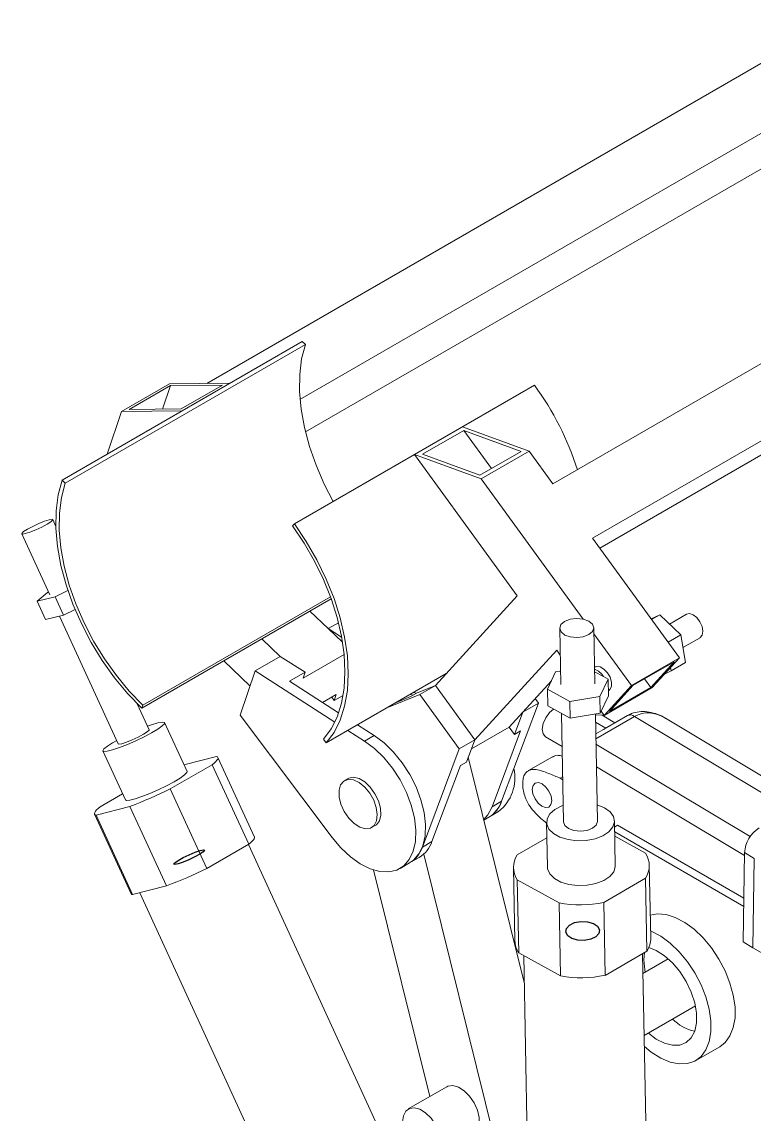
# Model space of a CAD drawing. Header units: millimetres. Extents: x 0 to 1189, y 0 to 841.
# Drawn here: x 719.42 to 740.98, y 734.21 to 766.36 of the extents above; entities that cross this region are included whole.
import ezdxf

# ---------------------------------------------------------------- set-up
doc = ezdxf.new("R2010")
doc.units = ezdxf.units.MM

msp = doc.modelspace()

# ---------------------------------------------------------------- linework, layer by layer
at = {"color": 7, "linetype": 'Continuous', "lineweight": 15}
for p, q in [((724.869, 755.721), (743.301, 766.362)), ((727.607, 755.243), (743.074, 764.172)), ((754.856, 764.193), (735.057, 752.764)), ((727.766, 754.29), (743.244, 763.225)), ((756.02, 762.594), (736.221, 751.164)), ((755.217, 761.714), (736.434, 750.871)), ((720.6, 752.87), (727.671, 756.952)), ((727.671, 756.952), (727.765, 756.862)), ((720.694, 752.78), (727.765, 756.862)), ((723.766, 755.712), (722.352, 754.895)), ((722.576, 754.954), (723.792, 755.656)), ((723.792, 755.656), (723.557, 754.962)), ((725.55, 755.727), (723.766, 755.712)), ((723.792, 755.656), (725.326, 755.669)), ((725.326, 755.669), (724.11, 754.967)), ((724.135, 754.911), (725.55, 755.727)), ((727.442, 751.585), (734.513, 755.667)), ((724.11, 754.967), (722.576, 754.954)), ((722.352, 754.895), (721.925, 753.635)), ((724.135, 754.911), (722.352, 754.895)), ((730.977, 753.626), (732.392, 754.443)), ((732.43, 754.335), (731.214, 753.633)), ((732.392, 754.443), (734.359, 753.723)), ((734.122, 753.717), (732.43, 754.335)), ((732.43, 754.335), (733.248, 753.212)), ((732.906, 753.015), (734.122, 753.717)), ((734.359, 753.723), (732.945, 752.907)), ((734.359, 753.723), (735.057, 752.764)), ((730.977, 753.626), (734.003, 749.467)), ((730.977, 753.626), (732.945, 752.907)), ((731.214, 753.633), (732.906, 753.015)), ((720.6, 752.87), (720.694, 752.78)), ((732.945, 752.907), (735.946, 748.783)), ((720.42, 751.505), (720.326, 751.711)), ((727.442, 751.585), (727.386, 751.524)), ((719.417, 751.294), (720.245, 749.492)), ((736.221, 751.164), (738.782, 747.645)), ((720.169, 749.565), (719.868, 749.306)), ((720.204, 749.581), (720.169, 749.565)), ((720.398, 749.442), (720.776, 749.621)), ((719.868, 749.306), (720.398, 749.442)), ((719.868, 749.306), (720.117, 748.766)), ((720.398, 749.442), (720.646, 748.901)), ((722.953, 746.157), (728.526, 749.374)), ((722.983, 746.247), (728.504, 749.435)), ((734.003, 749.467), (731.593, 746.827)), ((720.117, 748.766), (720.646, 748.901)), ((720.53, 748.871), (722.257, 745.109)), ((720.646, 748.901), (720.985, 749.062)), ((727.902, 749.014), (728.44, 748.501)), ((737.949, 748.789), (738.199, 748.907)), ((738.199, 748.907), (737.962, 748.771)), ((738.199, 748.907), (738.821, 748.319)), ((738.987, 748.926), (738.485, 748.636)), ((728.74, 748.674), (728.44, 748.501)), ((735.256, 748.509), (735.288, 746.858)), ((736.288, 746.878), (736.256, 748.529)), ((726.488, 748.198), (727.026, 747.684)), ((728.44, 748.501), (728.833, 748.249)), ((728.44, 748.501), (728.858, 748.101)), ((736.259, 748.352), (737.367, 746.829)), ((738.821, 748.319), (738.448, 748.104)), ((738.821, 748.319), (738.961, 747.502)), ((738.885, 747.943), (739.387, 748.233)), ((732.757, 745.227), (735.167, 747.868)), ((735.167, 747.868), (735.271, 747.725)), ((726.135, 746.817), (725.367, 747.55)), ((726.283, 747.256), (727.026, 747.684)), ((727.026, 747.684), (727.757, 747.216)), ((727.698, 747.043), (728.905, 747.74)), ((738.782, 747.645), (737.367, 746.829)), ((737.978, 746.765), (738.782, 747.645)), ((725.844, 745.957), (726.283, 747.256)), ((726.283, 747.256), (728.633, 745.752)), ((735.135, 747.227), (734.896, 746.721)), ((735.28, 747.251), (735.135, 747.227)), ((735.272, 747.25), (735.28, 747.259)), ((736.3, 747.375), (736.278, 747.362)), ((736.541, 747.091), (736.281, 747.234)), ((738.626, 747.526), (737.41, 746.824)), ((737.935, 746.769), (738.626, 747.526)), ((738.537, 747.257), (738.343, 747.165)), ((738.519, 747.358), (738.537, 747.257)), ((738.961, 747.502), (738.537, 747.257)), ((727.757, 747.216), (727.297, 746.951)), ((727.297, 746.951), (728.745, 746.024)), ((727.698, 747.043), (727.757, 747.216)), ((728.379, 745.138), (731.915, 747.179)), ((734.171, 746.044), (735.01, 746.962)), ((736.441, 746.508), (736.68, 747.014)), ((736.68, 747.014), (736.541, 747.091)), ((736.68, 747.014), (736.69, 746.519)), ((737.752, 747.021), (737.935, 746.769)), ((731.036, 746.601), (730.859, 746.499)), ((730.949, 746.621), (731.042, 746.603)), ((731.593, 746.827), (731.036, 746.601)), ((731.134, 746.562), (731.593, 746.827)), ((732.757, 745.227), (731.593, 746.827)), ((734.896, 746.721), (735.549, 746.361)), ((734.896, 746.721), (734.906, 746.226)), ((737.367, 746.829), (736.564, 745.948)), ((736.564, 745.948), (737.978, 746.765)), ((736.687, 746.674), (736.7, 746.682)), ((737.41, 746.824), (736.719, 746.067)), ((736.719, 746.067), (737.935, 746.769)), ((723.166, 745.526), (722.815, 746.292)), ((728.27, 746.328), (728.673, 746.56)), ((728.614, 746.387), (728.541, 746.484)), ((728.673, 746.56), (728.614, 746.387)), ((728.614, 746.387), (728.875, 746.537)), ((731.134, 746.562), (730.164, 746.168)), ((730.859, 746.499), (730.447, 746.331)), ((730.529, 746.379), (730.533, 746.366)), ((730.85, 746.564), (730.942, 746.547)), ((732.298, 744.962), (731.134, 746.562)), ((733.545, 743.42), (734.631, 746.309)), ((734.631, 746.309), (734.171, 746.044)), ((734.631, 746.309), (734.535, 746.442)), ((735.549, 746.361), (736.441, 746.508)), ((735.549, 746.361), (735.559, 745.866)), ((736.441, 746.508), (736.451, 746.013)), ((736.451, 746.013), (736.69, 746.519)), ((722.983, 746.247), (722.953, 746.157)), ((728.553, 742.356), (725.844, 745.957)), ((733.77, 745.604), (734.171, 746.044)), ((733.925, 745.39), (734.171, 746.044)), ((734.906, 746.226), (735.559, 745.866)), ((735.305, 746.006), (735.368, 742.811)), ((735.559, 745.866), (736.451, 746.013)), ((736.368, 742.831), (736.305, 745.989)), ((736.505, 745.954), (736.306, 745.962)), ((736.477, 746.068), (736.564, 745.948)), ((736.505, 745.954), (736.883, 745.728)), ((737.254, 745.942), (736.639, 745.587)), ((724.283, 744.293), (723.62, 745.735)), ((729.299, 745.669), (729.794, 745.353)), ((736.31, 745.751), (736.617, 745.567)), ((741.394, 744.054), (738.371, 745.862)), ((729.017, 745.506), (729.511, 745.189)), ((729.511, 745.189), (729.794, 745.353)), ((732.657, 744.961), (733.77, 745.604)), ((734.102, 745.492), (733.262, 743.257)), ((733.925, 745.39), (733.77, 745.604)), ((733.925, 745.39), (734.102, 745.492)), ((734.839, 745.318), (735.324, 745.028)), ((736.527, 745.523), (736.317, 745.401)), ((728.298, 745.25), (728.379, 745.138)), ((732.298, 744.962), (732.757, 745.227)), ((732.511, 744.573), (732.757, 745.227)), ((721.803, 744.9), (722.465, 743.459)), ((725.146, 744.739), (724.19, 744.494)), ((726.267, 742.368), (725.191, 744.711)), ((731.211, 742.073), (732.298, 744.962)), ((732.564, 744.714), (734.21, 738.09)), ((735.04, 744.73), (734.333, 744.322)), ((723.789, 743.785), (725.022, 744.496)), ((725.022, 744.496), (726.098, 742.154)), ((731.494, 742.236), (732.334, 744.471)), ((732.334, 744.471), (732.511, 744.573)), ((729.024, 744.091), (728.918, 744.03)), ((734.17, 744.019), (734.167, 743.862)), ((735.27, 744.099), (735.342, 744.14)), ((735.27, 744.099), (735.343, 744.055)), ((723.789, 743.785), (724.865, 741.442)), ((721.725, 743.256), (722.384, 743.636)), ((733.545, 743.42), (733.262, 743.257)), ((721.556, 743.041), (722.632, 740.699)), ((722.601, 743.269), (721.601, 743.013)), ((722.601, 743.269), (723.677, 740.927)), ((733.17, 742.952), (733.453, 743.116)), ((736.575, 743.229), (736.358, 743.319)), ((721.601, 743.013), (722.677, 740.671)), ((733.023, 742.867), (733.17, 742.952)), ((734.868, 742.801), (734.894, 741.48)), ((736.893, 741.519), (736.867, 742.84)), ((729.718, 742.644), (729.824, 742.705)), ((736.958, 742.713), (736.871, 742.662)), ((740.674, 740.323), (736.874, 742.517)), ((740.677, 740.566), (736.958, 742.713)), ((724.865, 741.442), (726.098, 742.154)), ((730.674, 732.173), (726.092, 742.15)), ((731.211, 742.073), (731.494, 742.236)), ((734.005, 741.845), (734.877, 742.348)), ((737.783, 741.895), (736.876, 742.394)), ((730.836, 741.605), (731.119, 741.768)), ((731.251, 741.865), (734.139, 730.243)), ((740.698, 741.907), (740.657, 739.279)), ((740.698, 741.907), (740.981, 741.738)), ((730.553, 741.442), (730.836, 741.605)), ((733.894, 741.46), (733.936, 739.314)), ((737.935, 739.392), (737.893, 741.539)), ((740.981, 741.738), (740.94, 739.11)), ((729.77, 741.398), (731.428, 734.728)), ((736.55, 740.443), (737.782, 741.155)), ((737.782, 741.155), (737.825, 739.008)), ((723.677, 740.927), (722.677, 740.671)), ((735.237, 740.426), (734.005, 741.104)), ((734.005, 741.104), (734.047, 738.958)), ((722.895, 740.726), (727.494, 730.712)), ((735.237, 740.426), (735.279, 738.279)), ((736.55, 740.443), (736.592, 738.296)), ((740.657, 739.279), (740.94, 739.11)), ((735.279, 738.279), (734.047, 738.958)), ((734.195, 738.876), (734.368, 730.071)), ((736.592, 738.296), (737.825, 739.008)), ((737.867, 730.14), (737.694, 738.933)), ((737.736, 738.753), (737.753, 738.966)), ((740.94, 739.11), (742.924, 737.965)), ((738.453, 738.784), (737.706, 738.353)), ((737.742, 736.526), (739.253, 737.398)), ((739.26, 735.786), (739.967, 736.194)), ((731.927, 735.016), (730.795, 734.363))]:
    msp.add_line(p, q, dxfattribs=at)
at = {"color": 8, "linetype": 'Continuous', "lineweight": 15}
for p, q in [((736.32, 745.262), (737.459, 745.919)), ((737.459, 745.919), (741.251, 743.652)), ((740.868, 742.385), (736.323, 745.103)), ((736.336, 744.436), (740.697, 741.828))]:
    msp.add_line(p, q, dxfattribs=at)
at = {"color": 7, "linetype": 'Continuous', "lineweight": 15, "flags": 128}
for points in [[(728.584, 752.245), (728.319, 752.756), (728.079, 753.309), (727.883, 753.867), (727.736, 754.421), (727.638, 754.963), (727.592, 755.486), (727.598, 755.981), (727.656, 756.442), (727.765, 756.862)], [(722.953, 746.157), (722.54, 746.583), (722.149, 747.053), (721.787, 747.559), (721.459, 748.094), (721.169, 748.65), (720.922, 749.218), (720.721, 749.792), (720.57, 750.361), (720.469, 750.918), (720.422, 751.456), (720.428, 751.965), (720.488, 752.438), (720.6, 752.87)], [(722.983, 746.247), (722.581, 746.663), (722.202, 747.12), (721.85, 747.612), (721.53, 748.133), (721.248, 748.674), (721.008, 749.227), (720.812, 749.785), (720.665, 750.339), (720.567, 750.881), (720.521, 751.404), (720.527, 751.899), (720.585, 752.36), (720.694, 752.78)], [(719.656, 751.342), (719.519, 751.299), (719.435, 751.286), (719.418, 751.306), (719.47, 751.356), (719.584, 751.428), (719.74, 751.512), (719.917, 751.594), (720.087, 751.663), (720.224, 751.706), (720.307, 751.719), (720.324, 751.699), (720.272, 751.649), (720.159, 751.577), (720.002, 751.493), (719.825, 751.411), (719.656, 751.342)], [(728.298, 745.25), (728.521, 745.548), (728.698, 745.9), (728.827, 746.303), (728.905, 746.748), (728.931, 747.231), (728.905, 747.744), (728.827, 748.28), (728.699, 748.831), (728.521, 749.388), (728.298, 749.944), (728.031, 750.491), (727.726, 751.02), (727.386, 751.524)], [(728.379, 745.138), (728.609, 745.444), (728.791, 745.806), (728.923, 746.22), (729.003, 746.678), (729.03, 747.174), (729.003, 747.701), (728.923, 748.252), (728.791, 748.818), (728.609, 749.39), (728.379, 749.962), (728.105, 750.524), (727.791, 751.067), (727.442, 751.585)], [(738.987, 748.926), (739.073, 748.944), (739.181, 748.91), (739.289, 748.825), (739.382, 748.703), (739.446, 748.562), (739.47, 748.424), (739.451, 748.309), (739.392, 748.236), (739.387, 748.233)], [(735.566, 748.256), (735.403, 748.314), (735.294, 748.404), (735.256, 748.512), (735.293, 748.62), (735.401, 748.713), (735.563, 748.777), (735.754, 748.801), (735.946, 748.783), (736.108, 748.724), (736.217, 748.634), (736.256, 748.527), (736.218, 748.418), (736.11, 748.325), (735.948, 748.262), (735.757, 748.237), (735.566, 748.256)], [(736.7, 746.682), (736.733, 746.708), (736.777, 746.8), (736.778, 746.927), (736.738, 747.068), (736.661, 747.204), (736.559, 747.313), (736.449, 747.379), (736.347, 747.391), (736.3, 747.375)], [(735.073, 746.134), (734.953, 746.029), (734.843, 745.878), (734.77, 745.708), (734.742, 745.543), (734.765, 745.408), (734.835, 745.321), (734.839, 745.318)], [(722.21, 745.212), (722.091, 745.143), (721.935, 745.043), (721.835, 744.962), (721.801, 744.908), (721.835, 744.885), (721.933, 744.893), (722.089, 744.933), (722.292, 745.002), (722.525, 745.094), (722.772, 745.202), (723.015, 745.319), (723.236, 745.436), (723.417, 745.545), (723.546, 745.636), (723.613, 745.704), (723.614, 745.743), (723.547, 745.75), (723.419, 745.726), (723.419, 745.726)], [(723.419, 745.726), (723.238, 745.671), (723.119, 745.629)], [(722.257, 745.109), (722.275, 745.101), (722.358, 745.114), (722.495, 745.157), (722.664, 745.225), (722.841, 745.307), (722.998, 745.391), (723.112, 745.464), (723.164, 745.514), (723.166, 745.526)], [(729.794, 745.353), (730.083, 745.137), (730.36, 744.868), (730.614, 744.555), (730.839, 744.21), (731.025, 743.842), (731.167, 743.465), (731.261, 743.092), (731.302, 742.734), (731.29, 742.403), (731.225, 742.112), (731.109, 741.869), (730.947, 741.683), (730.836, 741.605)], [(729.511, 745.189), (729.8, 744.973), (730.077, 744.705), (730.331, 744.392), (730.556, 744.046), (730.742, 743.679), (730.884, 743.302), (730.978, 742.928), (731.019, 742.57), (731.007, 742.24), (730.942, 741.949), (730.826, 741.706), (730.664, 741.519), (730.459, 741.396), (730.221, 741.34), (729.955, 741.352), (729.672, 741.433), (729.38, 741.58), (729.09, 741.788), (728.811, 742.049), (728.553, 742.356)], [(725.022, 744.496), (725.081, 744.545), (725.128, 744.589), (725.163, 744.627), (725.185, 744.661), (725.194, 744.689), (725.191, 744.712), (725.175, 744.728), (725.146, 744.739)], [(722.465, 743.459), (722.497, 743.443), (722.595, 743.452), (722.751, 743.492), (722.954, 743.56), (723.187, 743.652), (723.434, 743.761), (723.677, 743.878), (723.898, 743.995), (724.079, 744.103), (724.208, 744.194), (724.275, 744.262), (724.283, 744.293)], [(729.855, 743.235), (729.778, 743.452), (729.66, 743.66), (729.512, 743.838), (729.347, 743.973), (729.179, 744.05), (729.024, 744.064), (728.894, 744.014), (728.803, 743.903), (728.757, 743.742), (728.761, 743.545), (728.815, 743.33), (728.913, 743.115), (729.047, 742.92), (729.206, 742.761), (729.374, 742.654), (729.538, 742.608), (729.681, 742.626), (729.793, 742.708), (729.863, 742.845), (729.884, 743.026), (729.855, 743.235)], [(729.024, 744.091), (729.046, 744.102), (729.187, 744.128), (729.349, 744.089), (729.518, 743.988), (729.678, 743.835), (729.816, 743.643), (729.919, 743.43), (729.978, 743.213), (729.988, 743.013), (729.947, 742.847), (729.861, 742.73), (729.824, 742.705)], [(734.729, 743.276), (734.62, 743.366), (734.529, 743.492), (734.468, 743.635), (734.449, 743.773), (734.472, 743.885), (734.536, 743.954), (734.63, 743.969), (734.739, 743.929), (734.848, 743.839), (734.939, 743.713), (735, 743.57), (735.019, 743.432), (734.996, 743.32), (734.932, 743.251), (734.838, 743.235), (734.729, 743.276)], [(721.725, 743.256), (721.666, 743.207), (721.62, 743.164), (721.585, 743.125), (721.563, 743.091), (721.553, 743.063), (721.557, 743.041), (721.573, 743.024), (721.601, 743.013)], [(733.262, 743.257), (733.139, 743.022), (733.018, 742.885)], [(735.358, 743.299), (735.319, 743.285), (735.114, 743.181), (734.965, 743.051), (734.882, 742.904), (734.873, 742.75), (734.937, 742.602), (735.071, 742.469), (735.263, 742.363), (735.501, 742.291), (735.765, 742.258), (736.037, 742.267), (736.297, 742.317), (736.525, 742.405), (736.704, 742.523), (736.821, 742.663), (736.867, 742.815), (736.839, 742.967), (736.739, 743.109), (736.575, 743.229), (736.575, 743.229)], [(735.368, 742.811), (735.406, 742.707), (735.514, 742.617), (735.676, 742.558), (735.868, 742.539), (736.059, 742.563), (736.221, 742.626), (736.329, 742.719), (736.368, 742.827), (736.368, 742.831)], [(726.098, 742.154), (726.157, 742.202), (726.204, 742.246), (726.238, 742.285), (726.261, 742.318), (726.27, 742.347), (726.267, 742.368)], [(734.894, 741.48), (734.899, 741.429), (734.963, 741.28), (735.097, 741.148), (735.289, 741.042), (735.527, 740.97), (735.791, 740.937), (736.063, 740.946), (736.323, 740.996), (736.551, 741.083), (736.73, 741.202), (736.847, 741.342), (736.893, 741.494), (736.893, 741.519)], [(737.922, 740.072), (738.13, 740.107), (738.387, 740.085), (738.659, 740), (738.937, 739.854), (739.214, 739.651), (739.479, 739.398), (739.724, 739.104), (739.942, 738.777), (740.126, 738.429), (740.269, 738.07), (740.367, 737.712), (740.417, 737.366), (740.417, 737.044), (740.367, 736.756), (740.269, 736.511), (740.126, 736.317), (739.967, 736.194)], [(737.931, 739.6), (737.951, 739.592), (738.23, 739.446), (738.506, 739.243), (738.772, 738.99), (739.017, 738.696), (739.235, 738.369), (739.419, 738.021), (739.562, 737.662), (739.66, 737.304), (739.71, 736.958), (739.71, 736.636), (739.66, 736.348), (739.562, 736.103), (739.419, 735.909), (739.235, 735.772), (739.017, 735.697), (738.772, 735.687), (738.506, 735.74), (738.23, 735.856), (737.951, 736.032), (737.748, 736.197)], [(737.881, 739.118), (738.099, 739.031), (738.343, 738.875), (738.579, 738.663), (738.795, 738.406), (738.982, 738.116), (739.13, 737.805), (739.232, 737.49), (739.285, 737.183), (739.285, 736.901), (739.232, 736.655), (739.13, 736.458), (738.982, 736.319), (738.795, 736.243), (738.579, 736.236), (738.343, 736.296), (738.099, 736.422), (737.867, 736.598)], [(737.775, 738.392), (737.762, 738.457), (737.736, 738.753)], [(731.927, 735.016), (731.963, 735.034), (732.107, 735.052), (732.271, 735.006), (732.439, 734.899), (732.598, 734.741), (732.732, 734.545), (732.83, 734.33), (732.884, 734.115), (732.888, 733.918), (732.842, 733.757), (732.75, 733.646), (732.727, 733.631)], [(730.659, 733.773), (730.63, 733.981), (730.651, 734.162), (730.72, 734.3), (730.832, 734.381), (730.976, 734.399), (731.139, 734.353), (731.308, 734.246), (731.466, 734.088), (731.601, 733.892), (731.699, 733.677), (731.752, 733.462), (731.756, 733.265), (731.711, 733.104), (731.619, 732.993), (731.49, 732.943), (731.334, 732.957), (731.167, 733.035), (731.001, 733.169), (730.853, 733.347), (730.736, 733.555), (730.659, 733.773)]]:
    msp.add_lwpolyline(points, dxfattribs=at)
at = {"color": 7, "linetype": 'Continuous', "flags": 128}
for points in [[(724.017, 741.576), (723.919, 741.555), (723.885, 741.567), (723.921, 741.611), (724.02, 741.678), (724.168, 741.76), (724.343, 741.844), (724.517, 741.917), (724.664, 741.967), (724.762, 741.988), (724.795, 741.976), (724.76, 741.933), (724.661, 741.865), (724.512, 741.783), (724.338, 741.699), (724.164, 741.626), (724.017, 741.576)], [(735.614, 739.379), (735.49, 739.463), (735.433, 739.567), (735.452, 739.677), (735.544, 739.775), (735.695, 739.847), (735.882, 739.882), (736.076, 739.873), (736.248, 739.824), (736.372, 739.741), (736.428, 739.636), (736.409, 739.526), (736.318, 739.428), (736.167, 739.356), (735.98, 739.322), (735.786, 739.33), (735.614, 739.379)]]:
    msp.add_lwpolyline(points, dxfattribs=at)
at = {"color": 7, "linetype": 'Continuous', "lineweight": 15}
for centre, radius, start, end in [((727.417, 750.49), 8.784, 17.8362, 36.1173), ((736.134, 746.862), 0.467, 29.3846, 71.8231), ((732.661, 744.116), 1.276, 308.3364, 12.2304), ((717.521, 756.618), 14.282, 290.8347, 296.0335), ((732.717, 743.699), 0.873, 301.2127, 341.3761), ((732.724, 743.694), 0.866, 301.0266, 341.5622), ((741.633, 741.847), 0.937, 122.4763, 176.3387), ((730.673, 742.51), 0.866, 301.0266, 341.5622), ((730.39, 742.347), 0.866, 301.0266, 341.5622), ((734.574, 741.474), 0.679, 146.9659, 213.0067), ((737.213, 741.525), 0.679, 326.9653, 33.0086), ((718.598, 754.272), 14.279, 290.834, 296.0338), ((722.679, 740.725), 0.0538, 208.5137, 267.379), ((735.848, 743.84), 3.468, 259.8552, 281.672), ((734.634, 739.335), 0.698, 181.7535, 212.7426), ((737.236, 739.386), 0.699, 327.3091, 0.5461), ((735.89, 741.693), 3.468, 259.8556, 281.6716), ((739.546, 738.022), 1.406, 226.264, 257.057)]:
    msp.add_arc(centre, radius, start, end, dxfattribs=at)
at = {"color": 8, "linetype": 'Continuous', "lineweight": 15}
msp.add_arc((737.338, 745.766), 0.195, 51.7545, 115.5722, dxfattribs=at)
msp.add_ellipse((738.148, 744.364), major_axis=(-0.558, 1.615), ratio=0.662002, start_param=5.616331, end_param=6.410407, dxfattribs=at)
at = {"color": 7, "linetype": 'Continuous', "lineweight": 15}
for centre, major_axis, ratio, start_param, end_param in [((736.411, 744.994), (0.479, 0.574), 0.436274, 0.698642, 0.872158), ((737.206, 745.453), (0.594, -0.103), 0.22858, 2.873792, 3.047309)]:
    msp.add_ellipse(centre, major_axis=major_axis, ratio=ratio, start_param=start_param, end_param=end_param, dxfattribs=at)
for points, knots in [([(738.371, 745.857), (738.357, 745.867), (738.266, 745.931), (738.083, 746.004), (737.833, 746.064), (737.594, 746.063), (737.399, 746.017), (737.293, 745.962), (737.254, 745.942)], [0, 0, 0, 0, 0.041631, 0.276528, 0.492055, 0.693071, 0.885961, 1, 1, 1, 1]), ([(735.33, 744.743), (735.309, 744.75), (735.229, 744.778), (735.126, 744.775), (735.065, 744.734), (735.045, 744.721)], [0, 0, 0, 0, 0.193144, 0.735525, 1, 1, 1, 1]), ([(735.27, 744.099), (735.155, 744.147), (734.917, 744.246), (734.617, 744.363), (734.395, 744.361), (734.274, 744.29), (734.195, 744.173), (734.178, 744.071), (734.17, 744.019)], [0, 0, 0, 0, 0.251515, 0.524513, 0.655829, 0.786322, 0.893351, 1, 1, 1, 1]), ([(734.868, 742.779), (734.756, 742.869), (734.585, 743.007), (734.377, 743.26), (734.261, 743.473), (734.188, 743.681), (734.174, 743.801), (734.167, 743.862)], [0, 0, 0, 0, 0.341653, 0.523469, 0.704147, 0.852335, 1, 1, 1, 1])]:
    msp.add_open_spline(points, degree=3, knots=knots, dxfattribs=at)

doc.saveas('drawing.dxf')
